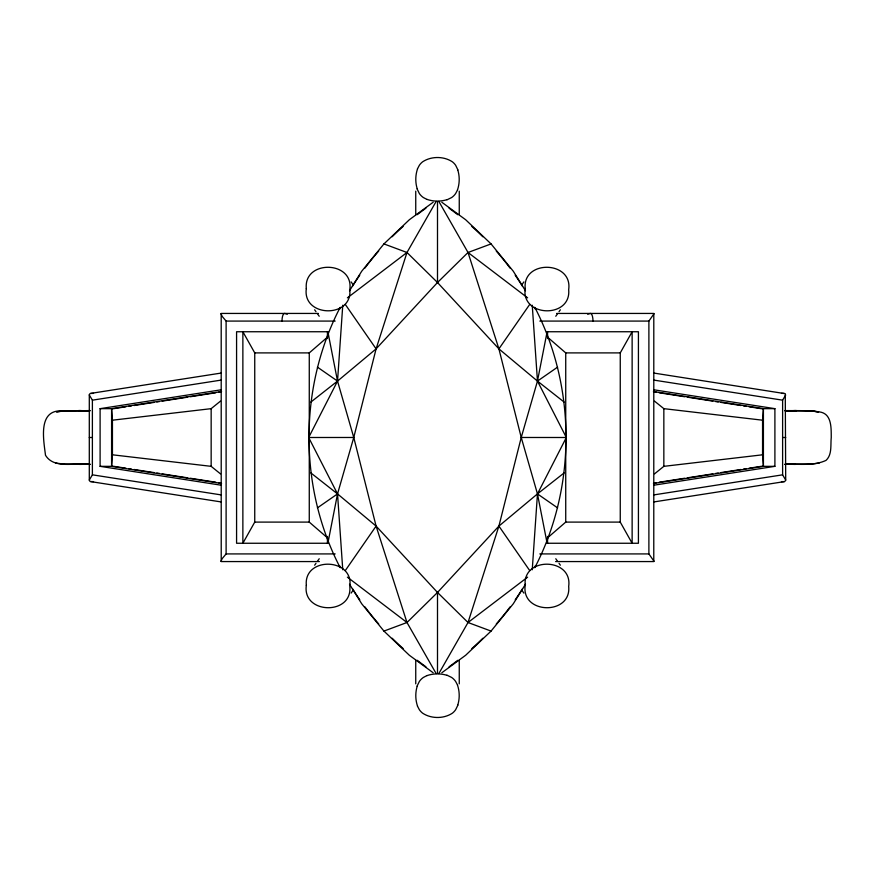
<?xml version="1.0" encoding="UTF-8"?>
<svg xmlns="http://www.w3.org/2000/svg" width="875" height="875" viewBox="0 0 875 875"><rect width="100%" height="100%" fill="white"/><g stroke="black" fill="none" stroke-linecap="round" stroke-linejoin="round"><path stroke-width="1.31" d="M93.527 481.622L90.158 481.534L89.294 480.288L89.294 394.625L90.191 393.455L93.527 393.378M653.636 373.034L785.269 393.684L785.706 480.288L784.623 481.589L653.636 501.966M340.178 567.656C298.616 487.484 298.616 387.516 340.178 307.344M534.822 567.656C576.384 487.484 576.384 387.516 534.822 307.344M436.177 673.608L406.984 622.508L376.097 526.094L353.762 437.478L337.531 381.095L342.759 305.222M532.241 569.778L537.469 493.905L521.237 437.478L498.903 348.873L468.016 252.492L438.823 201.392M221.572 483.481L111.584 466.342L112.438 454.803L112.438 420.197L111.584 408.658L221.572 391.519M653.428 483.481L763.416 466.342L762.562 454.803L762.562 420.197L763.416 408.658L653.428 391.519M89.305 480.047L92.389 474.83L92.389 400.17L89.305 394.997M785.695 394.997L782.611 400.17L782.611 474.83L785.695 480.047M220.959 313.633L222.184 316.378L226.111 321.081L226.111 553.919L222.184 558.622L220.959 561.367M654.052 561.323L648.889 553.919L648.889 321.081L654.052 313.677M328.18 541.702L337.531 493.905L353.762 437.478L376.097 348.873L406.984 252.492L436.177 201.392M438.823 673.608L468.016 622.508L498.903 526.094L521.237 437.478L537.469 381.095L546.82 333.298M417.102 686.077L419.333 681.505A15.586 15.575 0 0 1 423.413 677.425L426.989 675.566M457.898 705.108L455.667 709.68A15.553 15.553 0 0 1 452.375 713.191C443.767 718.911 431.233 718.911 422.625 713.18A15.553 15.553 0 0 1 419.333 709.68L417.463 706.114M417.463 168.886L419.333 165.32A15.553 15.553 0 0 1 422.625 161.809C431.233 156.089 443.767 156.089 452.375 161.82A15.553 15.553 0 0 1 455.667 165.32L457.898 169.892M457.537 189.919L455.667 193.495A15.586 15.575 0 0 1 451.587 197.575L447.016 199.795M535.216 565.939L534.45 567.459M339.784 309.061L340.561 307.541M525.492 584.216L513.275 603.794L491.061 631.083L468.016 622.508L437.5 592.452L376.097 526.094L337.531 493.905L308.667 437.5L337.531 381.095L376.097 348.873L437.5 282.516L468.016 252.492L491.061 243.917L513.275 271.206L525.492 290.784M349.508 584.216L361.725 603.794L383.939 631.083L406.984 622.508L437.5 592.452L498.903 526.094L537.469 493.905L566.333 437.5L537.469 381.095L498.903 348.873L437.5 282.516L406.984 252.492L383.939 243.917L361.725 271.206L349.508 290.784M254.745 522.102L242.867 543.255L242.867 331.745L254.745 352.898L254.745 522.102L309.269 522.102L327.611 537.972M620.255 352.898L632.133 331.745L632.133 543.255L620.255 522.102L620.255 352.898L565.731 352.898L547.389 337.028M345.341 570.511L376.097 526.094M498.903 348.873L529.659 304.489M314.639 565.206L315.984 563.314M317.516 561.159L319.222 558.742M522.342 284.069L523.873 281.903M351.127 593.097L352.658 590.931M555.778 316.258L557.484 313.841M559.016 311.686L560.361 309.794M383.939 243.917L409.336 219.745L433.169 202.245M491.061 631.083L465.664 655.255L441.831 672.755M254.745 352.898L309.269 352.898L327.611 337.028M547.389 537.972L565.731 522.102L620.255 522.102M112.438 420.197L211.159 408.658L220.478 401.133M654.522 473.867L663.841 466.342L762.562 454.803M310.866 402.073L337.531 381.095L328.18 333.298M546.82 541.702L537.469 493.905L564.134 472.927M347.375 297.861L406.984 252.492M468.016 622.508L527.625 577.139M317.395 507.883L337.531 493.905L310.866 472.927M564.134 402.073L537.469 381.095L557.605 367.117M784.919 464.417C798.591 463.619 813.236 466.364 826.033 460.381C832.267 454.65 830.43 445.036 831.25 437.5C831.152 428.05 831.961 413.295 819.186 411.884C807.855 410.211 796.338 410.736 784.919 410.583M587.694 314.267L590.209 313.436A7.689 2.516 -90 0 1 592.998 321.081M221.2 313.414L221.222 561.597M653.778 561.597L653.8 313.414M90.814 393.378L221.364 373.034M92.389 400.17L221.156 380.1M220.817 485.155L100.1 466.342L100.1 408.658L220.817 389.845M125.956 406.777L113.881 408.658L100.1 408.658M128.636 406.361L131.316 405.945M133.995 405.519L154.12 402.391M156.8 401.964L159.48 401.548M162.17 401.133L187.655 397.163M190.334 396.747L215.819 392.777M218.498 392.35L221.178 391.934M653.822 483.066L656.502 482.65M659.181 482.223L684.666 478.253M687.345 477.837L712.83 473.867M715.52 473.452L718.2 473.036M720.88 472.609L741.005 469.481M743.684 469.055L746.364 468.639M749.044 468.223L761.119 466.342L774.9 466.342L774.9 408.658L654.183 389.845M654.183 485.155L774.9 466.342M653.844 494.9L782.611 474.83M90.081 410.583L63.492 410.966L56.405 411.884L63.864 410.966M63.492 410.966C37.483 408.527 43.531 439.283 45.5 455.262C54.305 469.711 76.191 462.066 90.081 464.417M811.136 464.034L819.186 463.116M89.545 464.155L64.608 464.034M785.05 410.856L795.331 410.583M79.669 464.417L89.95 464.144M64.608 410.966L89.075 410.802M785.925 410.802L810.392 410.966M786.417 410.834L796.447 410.583L786.012 410.812M810.392 464.034L785.455 464.155M221.659 313.436L318.369 313.436M556.631 313.436L653.341 313.436M226.111 321.081L335.18 321.081M539.82 321.081L648.889 321.081M328.3 331.745L236.578 331.745L236.578 543.255L328.3 543.255M546.7 331.745L638.422 331.745L638.422 543.255L546.7 543.255M781.473 393.378L784.186 393.378M774.9 408.658L761.119 408.658L749.044 406.777M89.294 437.5L92.389 437.5M308.667 437.5L353.762 437.478M521.237 437.478L566.333 437.5M782.611 437.5L785.706 437.5M100.1 466.342L113.881 466.342L125.956 468.223M781.473 481.622L784.186 481.622M226.111 553.919L335.18 553.919M539.82 553.919L648.889 553.919M221.659 561.564L319.408 561.564M555.592 561.564L653.341 561.564M88.987 410.812L78.553 410.583L88.583 410.834M79.669 410.583L89.95 410.856M785.05 464.144L795.331 464.417M55.814 463.116L63.864 464.034M654.522 401.133L663.841 408.658L762.562 420.197M112.438 454.803L211.159 466.342L220.478 473.867M811.136 410.966L818.595 411.884L811.508 410.966M653.844 380.1L782.611 400.17M653.822 391.934L656.502 392.35M659.181 392.777L684.666 396.747M687.345 397.163L712.83 401.133M715.52 401.548L718.2 401.964M720.88 402.391L741.005 405.519M743.684 405.945L746.364 406.361M128.636 468.639L131.316 469.055M133.995 469.481L154.12 472.609M156.8 473.036L159.48 473.452M162.17 473.867L187.655 477.837M190.334 478.253L215.819 482.223M218.498 482.65L221.178 483.066M92.389 474.83L221.156 494.9M90.814 481.622L221.364 501.966M287.306 314.267L284.791 313.436A7.689 2.516 90 0 0 282.002 321.081M447.016 675.205L451.587 677.425A15.586 15.575 0 0 1 455.667 681.505L457.537 685.081M426.989 199.434L423.413 197.575A15.586 15.575 0 0 1 419.333 193.495L417.102 188.923M537.469 493.905L557.605 507.883M317.395 367.117L337.531 381.095M441.831 202.245L465.664 219.745L491.061 243.917M433.169 672.755L409.336 655.255L383.939 631.083M468.016 252.492L527.625 297.861M347.375 577.139L406.984 622.508M555.778 558.742L557.484 561.159M559.016 563.314L560.361 565.206M351.127 281.903L352.658 284.069M522.342 590.931L523.873 593.097M314.639 309.794L315.984 311.686M317.516 313.841L319.222 316.258M345.341 304.489L376.097 348.873M498.903 526.094L529.659 570.511M534.472 307.541L535.238 309.061M340.539 567.459L339.773 565.939M532.241 305.222L537.469 381.095M337.531 493.905L342.759 569.778M763.416 408.658L763.416 466.342M663.841 408.658L663.841 466.342M565.731 352.898L565.731 522.102M547.564 331.745L547.564 338.57M547.564 536.43L547.564 543.255M459.255 191.144L459.255 214.648M459.255 660.352L459.255 683.856M437.5 201.753L437.5 282.516M437.5 592.452L437.5 673.247M415.745 191.144L415.745 214.648M415.745 660.352L415.745 683.856M327.436 331.745L327.436 338.57M327.436 536.43L327.436 543.255M309.269 352.898L309.269 522.102M211.159 408.658L211.159 466.342M111.584 408.658L111.584 466.342M449.094 208.25A278.294 278.294 0 0 1 457.734 214.703M471.833 226.439A278.294 278.294 0 0 1 482.847 236.786M496.267 251.059A278.294 278.294 0 0 1 510.081 268.155M515.222 275.286A278.294 278.294 0 0 1 522.506 286.289M352.439 286.245A279.016 279.016 0 0 1 359.734 275.253M364.875 268.122A279.016 279.016 0 0 1 378.7 251.038M392.12 236.764A279.016 279.016 0 0 1 403.134 226.406M417.244 214.67A279.016 279.016 0 0 1 425.895 208.206M425.906 666.761A278.348 278.348 0 0 1 417.266 660.297M403.156 648.572A278.348 278.348 0 0 1 392.142 638.225M378.722 623.952A278.348 278.348 0 0 1 364.908 606.856M359.767 599.725A278.348 278.348 0 0 1 352.483 588.722M522.539 588.733A278.677 278.677 0 0 1 515.255 599.736M510.114 606.867A278.677 278.677 0 0 1 496.289 623.962M482.869 638.236A278.677 278.677 0 0 1 471.844 648.583M457.745 660.319A278.677 278.677 0 0 1 449.094 666.772M457.494 685.092A32.659 32.659 0 0 1 457.778 705.075M427 675.598A32.659 32.659 0 0 1 446.983 675.314M417.506 706.092A32.659 32.659 0 0 1 417.222 686.109M457.778 169.925A32.659 32.659 0 0 1 457.494 189.908M446.983 199.686A32.659 32.659 0 0 1 427 199.402M417.222 188.891A32.659 32.659 0 0 1 417.506 168.908M306.316 288.553C302.17 317.559 352.702 318.544 349.814 289.538C353.959 260.531 303.439 259.558 306.316 288.553M525.186 585.462C521.041 614.469 571.561 615.442 568.684 586.447C572.83 557.441 522.298 556.456 525.186 585.462M306.327 585.353C302.072 614.316 352.592 615.584 349.814 586.556C354.058 557.594 303.537 556.314 306.327 585.353M525.186 288.444C520.942 317.406 571.462 318.686 568.673 289.647C572.928 260.684 522.408 259.416 525.186 288.444"/></g></svg>
